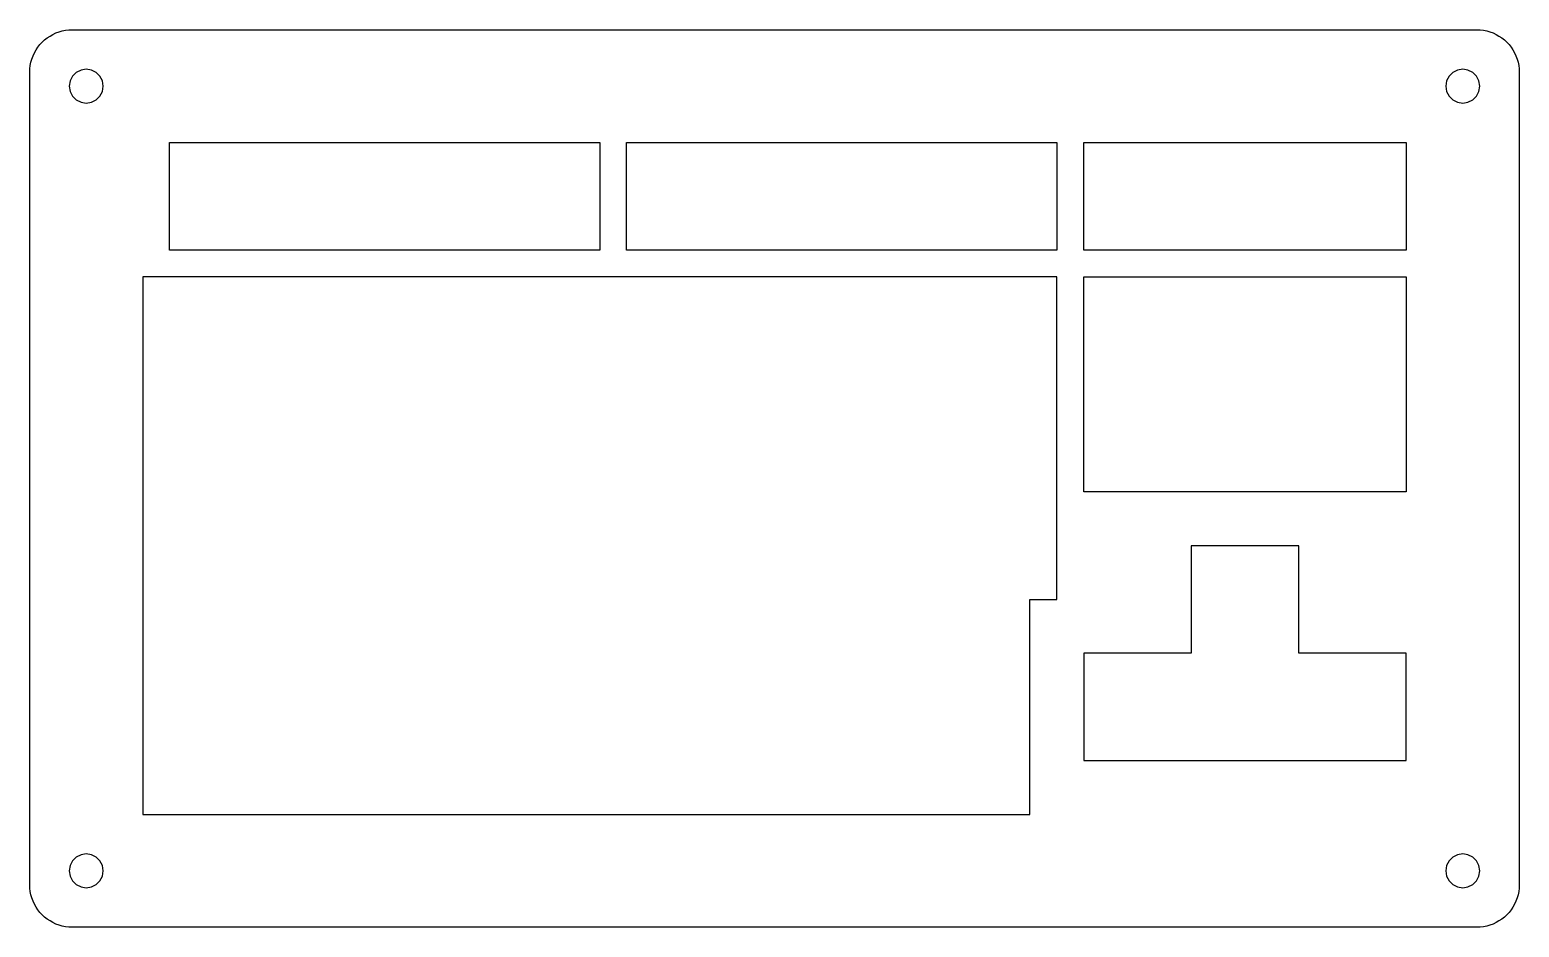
# Model space of a CAD drawing. Extents: x 0 to 264, y 0 to 159.
import ezdxf

# ---------------------------------------------------------------- set-up
doc = ezdxf.new("R2010")
doc.units = 0
doc.layers.get('0').update_dxf_attribs({"linetype": 'CONTINUOUS'})

msp = doc.modelspace()

# ---------------------------------------------------------------- linework, layer by layer
at = {"color": 0}
for p, q in [((3.67524, 158.05), (4.18924, 158.338)), ((4.18924, 158.338), (4.72391, 158.586)), ((4.72391, 158.586), (5.2765, 158.788)), ((5.2765, 158.788), (5.84426, 158.949)), ((5.84426, 158.949), (6.42027, 159.063)), ((6.42027, 159.063), (7.00595, 159.133)), ((7.00595, 159.133), (7.59435, 159.156)), ((7.59435, 159.156), (256.432, 159.155)), ((256.432, 159.155), (257.021, 159.133)), ((257.021, 159.133), (257.606, 159.063)), ((257.606, 159.063), (258.184, 158.949)), ((258.184, 158.949), (258.75, 158.788)), ((258.75, 158.788), (259.303, 158.586)), ((259.303, 158.586), (259.837, 158.338)), ((259.837, 158.338), (260.351, 158.05)), ((1.20027, 155.575), (1.52687, 156.066)), ((1.52687, 156.066), (1.89067, 156.526)), ((1.89067, 156.526), (2.2903, 156.96)), ((2.2903, 156.96), (2.72438, 157.36)), ((2.72438, 157.36), (3.18464, 157.723)), ((3.18464, 157.723), (3.67524, 158.05)), ((260.351, 158.05), (260.841, 157.723)), ((260.841, 157.723), (261.304, 157.36)), ((261.304, 157.36), (261.736, 156.96)), ((261.736, 156.96), (262.136, 156.526)), ((262.136, 156.526), (262.501, 156.066)), ((262.501, 156.066), (262.828, 155.575)), ((0.187413, 152.83), (0.30179, 153.406)), ((0.30179, 153.406), (0.461641, 153.974)), ((0.461641, 153.974), (0.664214, 154.526)), ((0.664214, 154.526), (0.912262, 155.061)), ((0.912262, 155.061), (1.20027, 155.575)), ((262.828, 155.575), (263.116, 155.061)), ((263.116, 155.061), (263.362, 154.526)), ((263.362, 154.526), (263.566, 153.974)), ((263.566, 153.974), (263.726, 153.406)), ((263.726, 153.406), (263.841, 152.83)), ((0.093707, 7.59298), (0.095085, 151.656)), ((0.095085, 151.656), (0.117133, 152.244)), ((0.117133, 152.244), (0.187413, 152.83)), ((7.66741, 150.92), (7.2402, 150.084)), ((8.33025, 151.583), (7.66741, 150.92)), ((9.16672, 152.01), (8.33025, 151.583)), ((10.0941, 152.156), (9.16672, 152.01)), ((11.0216, 152.01), (10.0941, 152.156)), ((11.858, 151.583), (11.0216, 152.01)), ((12.5222, 150.92), (11.858, 151.583)), ((12.948, 150.084), (12.5222, 150.92)), ((251.506, 150.92), (251.08, 150.084)), ((252.17, 151.583), (251.506, 150.92)), ((253.005, 152.01), (252.17, 151.583)), ((253.933, 152.156), (253.005, 152.01)), ((254.86, 152.01), (253.933, 152.156)), ((255.697, 151.583), (254.86, 152.01)), ((256.359, 150.92), (255.697, 151.583)), ((256.785, 150.084), (256.359, 150.92)), ((263.841, 152.83), (263.91, 152.244)), ((263.91, 152.244), (263.933, 151.656)), ((263.933, 151.656), (263.933, 7.59298)), ((7.2402, 150.084), (7.09415, 149.156)), ((7.09415, 149.156), (7.2402, 148.229)), ((7.2402, 148.229), (7.66741, 147.392)), ((12.5222, 147.392), (12.948, 148.229)), ((13.0941, 149.156), (12.948, 150.084)), ((12.948, 148.229), (13.0941, 149.156)), ((251.08, 150.084), (250.933, 149.156)), ((250.933, 149.156), (251.08, 148.229)), ((251.08, 148.229), (251.506, 147.392)), ((256.359, 147.392), (256.785, 148.229)), ((256.933, 149.156), (256.785, 150.084)), ((256.785, 148.229), (256.933, 149.156)), ((7.66741, 147.392), (8.33025, 146.728)), ((8.33025, 146.728), (9.16672, 146.302)), ((9.16672, 146.302), (10.0941, 146.156)), ((10.0941, 146.156), (11.0216, 146.302)), ((11.0216, 146.302), (11.858, 146.728)), ((11.858, 146.728), (12.5222, 147.392)), ((251.506, 147.392), (252.17, 146.728)), ((252.17, 146.728), (253.005, 146.302)), ((253.005, 146.302), (253.933, 146.156)), ((253.933, 146.156), (254.86, 146.302)), ((254.86, 146.302), (255.697, 146.728)), ((255.697, 146.728), (256.359, 147.392)), ((24.8557, 139.157), (101.058, 139.157)), ((24.8557, 120.104), (24.8557, 139.157)), ((101.058, 139.157), (101.058, 120.104)), ((105.818, 139.157), (182.021, 139.157)), ((105.818, 120.104), (105.818, 139.157)), ((182.021, 139.157), (182.021, 120.104)), ((186.781, 139.157), (243.933, 139.157)), ((186.781, 120.104), (186.781, 139.157)), ((243.933, 139.157), (243.933, 120.104)), ((101.058, 120.104), (24.8557, 120.104)), ((182.021, 120.104), (105.818, 120.104)), ((243.933, 120.104), (186.781, 120.104)), ((20.0932, 115.345), (20.0932, 20.0918)), ((182.021, 115.345), (20.0932, 115.345)), ((182.021, 58.1918), (182.021, 115.345)), ((186.781, 115.345), (243.933, 115.345)), ((186.781, 77.2418), (186.781, 115.345)), ((243.933, 115.345), (243.933, 77.2418)), ((243.933, 77.2418), (186.781, 77.2418)), ((205.831, 67.7196), (205.831, 48.6696)), ((224.883, 67.7196), (205.831, 67.7196)), ((224.883, 48.6696), (224.883, 67.7196)), ((177.258, 20.0918), (177.258, 58.1918)), ((177.258, 58.1918), (182.021, 58.1918)), ((205.831, 48.6696), (186.781, 48.6696)), ((186.781, 48.6696), (186.781, 29.6168)), ((243.933, 48.6696), (224.883, 48.6696)), ((243.933, 29.6168), (243.933, 48.6696)), ((186.781, 29.6168), (243.933, 29.6168)), ((20.0932, 20.0918), (177.258, 20.0918)), ((7.2402, 11.0188), (7.09415, 10.0928)), ((7.66741, 11.8553), (7.2402, 11.0188)), ((8.33025, 12.5195), (7.66741, 11.8553)), ((9.16672, 12.9453), (8.33025, 12.5195)), ((10.0941, 13.0927), (9.16672, 12.9453)), ((11.0216, 12.9453), (10.0941, 13.0927)), ((11.858, 12.5195), (11.0216, 12.9453)), ((12.5222, 11.8553), (11.858, 12.5195)), ((12.948, 11.0188), (12.5222, 11.8553)), ((13.0941, 10.0928), (12.948, 11.0188)), ((251.08, 11.0188), (250.933, 10.0928)), ((251.506, 11.8553), (251.08, 11.0188)), ((252.17, 12.5195), (251.506, 11.8553)), ((253.005, 12.9453), (252.17, 12.5195)), ((253.933, 13.0927), (253.005, 12.9453)), ((254.86, 12.9453), (253.933, 13.0927)), ((255.697, 12.5195), (254.86, 12.9453)), ((256.359, 11.8553), (255.697, 12.5195)), ((256.785, 11.0188), (256.359, 11.8553)), ((256.933, 10.0928), (256.785, 11.0188)), ((7.09415, 10.0928), (7.2402, 9.16534)), ((7.2402, 9.16534), (7.66741, 8.32887)), ((7.66741, 8.32887), (8.33025, 7.66604)), ((11.858, 7.66604), (12.5222, 8.32887)), ((12.5222, 8.32887), (12.948, 9.16534)), ((12.948, 9.16534), (13.0941, 10.0928)), ((250.933, 10.0928), (251.08, 9.16534)), ((251.08, 9.16534), (251.506, 8.32887)), ((251.506, 8.32887), (252.17, 7.66604)), ((255.697, 7.66604), (256.359, 8.32887)), ((256.359, 8.32887), (256.785, 9.16534)), ((256.785, 9.16534), (256.933, 10.0928)), ((0.117133, 7.00458), (0.093707, 7.59298)), ((0.187413, 6.4189), (0.117133, 7.00458)), ((0.30179, 5.84151), (0.187413, 6.4189)), ((0.461641, 5.27512), (0.30179, 5.84151)), ((8.33025, 7.66604), (9.16672, 7.23882)), ((9.16672, 7.23882), (10.0941, 7.09277)), ((10.0941, 7.09277), (11.0216, 7.23882)), ((11.0216, 7.23882), (11.858, 7.66604)), ((252.17, 7.66604), (253.005, 7.23882)), ((253.005, 7.23882), (253.933, 7.09277)), ((253.933, 7.09277), (254.86, 7.23882)), ((254.86, 7.23882), (255.697, 7.66604)), ((263.726, 5.84151), (263.566, 5.27512)), ((263.841, 6.4189), (263.726, 5.84151)), ((263.91, 7.00458), (263.841, 6.4189)), ((263.933, 7.59298), (263.91, 7.00458)), ((0.664214, 4.72253), (0.461641, 5.27512)), ((0.912262, 4.18786), (0.664214, 4.72253)), ((1.20027, 3.67386), (0.912262, 4.18786)), ((1.52687, 3.18464), (1.20027, 3.67386)), ((1.89067, 2.72162), (1.52687, 3.18464)), ((2.2903, 2.28892), (1.89067, 2.72162)), ((262.136, 2.72162), (261.736, 2.28892)), ((262.501, 3.18464), (262.136, 2.72162)), ((262.828, 3.67386), (262.501, 3.18464)), ((263.116, 4.18786), (262.828, 3.67386)), ((263.362, 4.72253), (263.116, 4.18786)), ((263.566, 5.27512), (263.362, 4.72253)), ((2.72438, 1.88929), (2.2903, 2.28892)), ((3.18464, 1.52411), (2.72438, 1.88929)), ((3.67524, 1.19751), (3.18464, 1.52411)), ((4.18924, 0.909507), (3.67524, 1.19751)), ((4.72391, 0.662838), (4.18924, 0.909507)), ((5.2765, 0.458886), (4.72391, 0.662838)), ((5.84426, 0.299034), (5.2765, 0.458886)), ((6.42027, 0.184657), (5.84426, 0.299034)), ((7.00595, 0.115755), (6.42027, 0.184657)), ((7.59435, 0.092329), (7.00595, 0.115755)), ((256.432, 0.092329), (7.59435, 0.092329)), ((257.021, 0.115755), (256.432, 0.092329)), ((257.606, 0.184657), (257.021, 0.115755)), ((258.184, 0.299034), (257.606, 0.184657)), ((258.75, 0.458886), (258.184, 0.299034)), ((259.303, 0.662838), (258.75, 0.458886)), ((259.837, 0.909507), (259.303, 0.662838)), ((260.351, 1.19751), (259.837, 0.909507)), ((260.841, 1.52411), (260.351, 1.19751)), ((261.304, 1.88929), (260.841, 1.52411)), ((261.736, 2.28892), (261.304, 1.88929))]:
    msp.add_line(p, q, dxfattribs=at)

doc.saveas('drawing.dxf')
